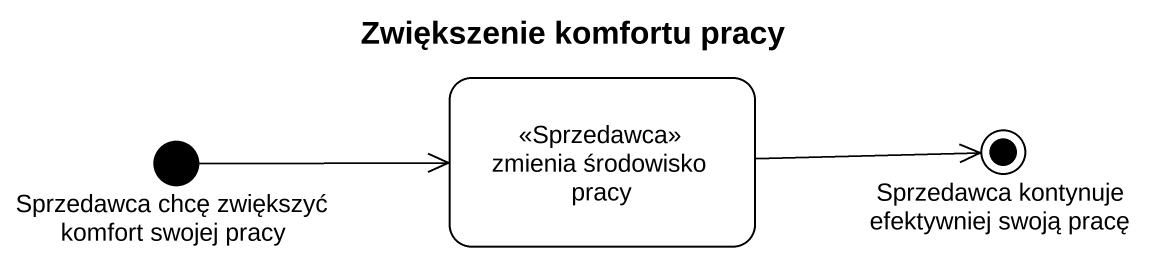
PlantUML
@startuml
title Zwiększenie komfortu pracy
hide empty description
state "zmienia środowisko pracy" as zmienia_środowisko_pracy <<Sprzedawca>>
state "Sprzedawca kontynuje efektywniej swoją pracę" as Sprzedawca_kontynuje <<end>>
state "Sprzedawca chcę zwiększyć komfort swojej pracy" as Sprzedawca_chcę_zwiększyć <<start>>
zmienia_środowisko_pracy -right-> Sprzedawca_kontynuje
Sprzedawca_chcę_zwiększyć -right-> zmienia_środowisko_pracy
@enduml
